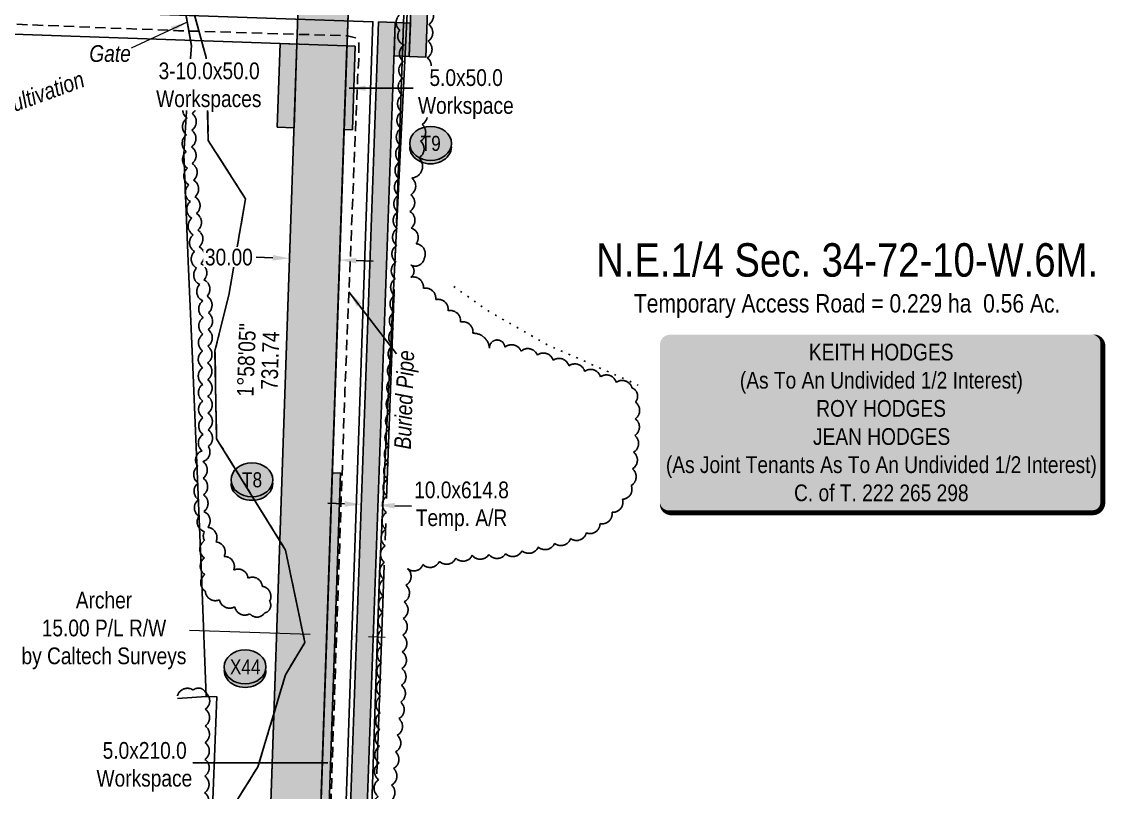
# Model space of a CAD drawing. Extents: x 338216 to 346362, y 6125251 to 6136161.
# Drawn here: x 344257 to 344907, y 6128793 to 6129254 of the extents above; entities that cross this region are included whole.
import ezdxf
from ezdxf.enums import TextEntityAlignment as Align

# ---------------------------------------------------------------- set-up
doc = ezdxf.new("R2010")
doc.units = 0
doc.header["$LTSCALE"] = 5
doc.header["$PDSIZE"] = 0.5
for name, pattern in [('0', [1, 1, 0]), ('foc-QUARTERLINE', [33, 25, -3, 2, -3]), ('foc-TOPO', [1, 0.2, -0.8]), ('foc-TOPO-ephemeral', [6.25, 3.125, -0.625, 0.625, -0.625, 0.625, -0.625]), ('UG_PIPE', [1.875, 1.25, -0.625])]:
    doc.linetypes.add(name, pattern=pattern)
doc.layers.get('Defpoints').update_dxf_attribs({"color": 9})
for name, color, linetype in [('AS-FENCE', 48, 'foc-FENCE'), ('AS-OWNER', 7, 'Continuous'), ('AS-PIPE-UG', 44, 'UG_PIPE'), ('AS-PIPE-UG-T', 44, 'Continuous'), ('C-SYMBOL', 7, 'Continuous'), ('F-RW', 190, 'Continuous'), ('L-AREAWORK', 5, 'Continuous'), ('L-BD1', 253, 'Continuous'), ('L-QSEC', 8, 'foc-QUARTERLINE'), ('P-CROSSINGS', 250, 'Continuous'), ('P-IOP5', 10, 'Continuous'), ('P-IOP5-H', 21, 'Continuous'), ('P-LTO', 14, 'Continuous'), ('P-PROPOSED', 10, 'Continuous'), ('P-PROPOSED-H', 21, 'Continuous'), ('P-TEMP-BLUE', 146, 'Continuous'), ('P-TEMP-BLUE-T', 146, 'Continuous'), ('P-TXT', 4, 'Continuous'), ('T-BUSH', 110, '0'), ('T-DRAW', 143, 'foc-TOPO-ephemeral'), ('T-GENERAL', 48, 'foc-TOPO')]:
    doc.layers.add(name, color=color, linetype=linetype)
doc.layers.add('F-RW-T', color=190, linetype='Continuous', lineweight=9)
doc.layers.add('T-TEXT', color=48, linetype='Continuous', lineweight=18)
doc.layers.add('P-TEMP-BLUE-H1', color=7, linetype='Continuous', true_color=0x99e6ff)
doc.layers.add('P-TEMP-BLUE-H2', color=7, linetype='Continuous', true_color=0x99e6ff)
doc.styles.add('100L', font='ARIALN.TTF', dxfattribs={"height": 11})
doc.styles.add('175L', font='ARIALN.TTF', dxfattribs={"height": 20})
doc.styles.add('80', font='ARIALN.TTF', dxfattribs={"height": 10})
doc.styles.add('80CG', font='ARIALN.TTF', dxfattribs={"height": 10})
doc.styles.add('80L', font='ARIALN.TTF', dxfattribs={"height": 10})
doc.styles.add('80LS', font='ARIALNI.TTF', dxfattribs={"height": 10})
doc.styles.add('Crossing', font='ARIALN.TTF', dxfattribs={"height": 10})
doc.styles.add('foc-LtypeFont', font='ARIALN.TTF', dxfattribs={"height": 7.35})
doc.linetypes.add('foc-FENCE', pattern='A,10,-1,["X",foc-LtypeFont,S=0.2,R=0,X=-0.625,Y=-0.75],-1.24', length=12.24)
doc.linetypes.add('foc-TOPO-flowdirection-NOLINE', pattern='A,0,[">",foc-LtypeFont,S=0.3,R=0,X=0,Y=-0.945],-20,[">",foc-LtypeFont,S=0.3,R=0,X=0,Y=-0.945],0', length=20)
doc.dimstyles.new('Compass 5 000', dxfattribs={"dimscale": 5, "dimtxt": 9, "dimasz": 2, "dimexe": 0.2, "dimexo": 0.0625, "dimgap": 0.5, "dimtad": 0, "dimtih": 1, "dimtoh": 1, "dimzin": 0, "dimdsep": 46, "dimtxsty": '80CG', "dimcen": 0.1, "dimse1": 1, "dimse2": 1, "dimclrd": 256, "dimclrt": 256, "dimaunit": 1, "dimadec": 4, "dimazin": 0, "dimtfac": 0.06, "dimtofl": 0, "dimtmove": 0, "dimatfit": 1, "dimfxl": 0.2, "dimtolj": 1, "dimtzin": 0, "dimlwd": -1, "dimarcsym": 0})

# ---------------------------------------------------------------- blocks, each defined once
blk = doc.blocks.new('*U67')
h = blk.add_hatch(color=59)
edge = h.paths.add_edge_path()
edge.add_line((-126.5, -54), (126.5, -54))
edge.add_arc((126.5, -48), 6, 270, 360)
edge.add_line((132.5, -48), (132.5, 46.5))
edge.add_arc((126.5, 46.5), 6, 0, 90)
edge.add_line((126.5, 52.5), (-126.5, 52.5))
edge.add_arc((-126.5, 46.5), 6, 90, 180)
edge.add_line((-132.5, 46.5), (-132.5, -48))
edge.add_arc((-126.5, -48), 6, 180, 270)
at = {"color": 1, "flags": 128}
blk.add_lwpolyline([(-126.5, -54, 3, 3, 0), (126.5, -54, 3, 3, 0.414214), (132.5, -48, 3, 3, 0), (132.5, 46.5, 3, 0, 0.414214), (126.5, 52.5, 0, 0, 0), (-126.5, 52.5, 0, 0, 0.414214), (-132.5, 46.5, 0, 0, 0), (-132.5, -48, 0, 3, 0.414214)], format="xyseb", close=True, dxfattribs=at)
blk.add_lwpolyline([(-46.72, -30.68, 0, 7.5, 0), (0, 0, 0, 0, 0)], format="xyseb", dxfattribs=at)
at = {"color": 1, "style": '80'}
blk.add_attdef('ENTER_TEXT_001', (-35.99, -5), '', height=10, dxfattribs=at)
blk = doc.blocks.new('*D80')
at = {"layer": 'Defpoints', "color": 0, "transparency": 16777216}
for p in [(344442.09, 6128974.51), (344457.07, 6128973.99), (344454.07, 6128886.57)]:
    blk.add_point(p, dxfattribs=at)
at = {"layer": 'F-RW-T', "transparency": 16777216}
for p, q in [((344429.09, 6128887.43), (344357.03, 6128889.9)), ((344464.07, 6128886.22), (344474.06, 6128885.88))]:
    blk.add_line(p, q, dxfattribs=at)
for points in [[(344429.15, 6128889.09), (344429.03, 6128885.76), (344439.08, 6128887.08)], [(344464.12, 6128887.89), (344464.01, 6128884.56), (344454.07, 6128886.57)]]:
    blk.add_solid(points, dxfattribs=at)
at = {"layer": 'F-RW-T', "transparency": 16777216, "insert": (344305.77, 6128889.9), "char_height": 10, "attachment_point": 5, "style": '80CG'}
blk.add_mtext('\\A1;Archer\\P15.00 P/L R/W\\Pby Caltech Surveys', dxfattribs=at)
blk = doc.blocks.new('xing2')
h = blk.add_hatch(color=50)
h.dxf.hatch_style = 1
edge = h.paths.add_edge_path()
edge.add_ellipse((0, 0), major_axis=(-12.5, 0), ratio=0.816297, start_angle=0, end_angle=360)
h = blk.add_hatch(color=250)
h.dxf.hatch_style = 1
edge = h.paths.add_edge_path()
edge.add_ellipse((0, -2.05), major_axis=(-12.5, 0), ratio=0.816297, start_angle=0, end_angle=180)
edge.add_line((12.5, -2.05), (12.5, 0))
edge.add_ellipse((0, 0), major_axis=(-12.5, 0), ratio=0.816297, start_angle=0, end_angle=180, ccw=False)
edge.add_line((-12.5, 0), (-12.5, -2.05))
at = {"color": 250}
blk.add_ellipse((0, 0), major_axis=(-12.5, 0), ratio=0.816297, dxfattribs=at)
blk.add_ellipse((0, -2.05), major_axis=(-12.5, 0), ratio=0.816297, start_param=0, end_param=3.141593, dxfattribs=at)
at = {"color": 250, "style": 'Crossing'}
blk.add_attdef('CROSSING', text='', height=9, dxfattribs=at).set_placement((0.09, 0.02), align=Align.MIDDLE_CENTER)
at = {"color": 250, "style": 'Crossing', "flags": 1}
for tag, p in [('OWNER', (0.09, -12.49)), ('DESCRIPTION', (0.09, -25.77)), ('LOCATION', (0.09, -39.3)), ('DWG_REF', (0.09, -52.84))]:
    blk.add_attdef(tag, text='', height=9, dxfattribs=at).set_placement(p, align=Align.MIDDLE_CENTER)
blk = doc.blocks.new('*D154')
at = {"layer": 'Defpoints', "color": 0, "transparency": 16777216}
for p in [(344416.63, 6129106.82), (344446.61, 6129105.79), (344446.81, 6129111.56)]:
    blk.add_point(p, dxfattribs=at)
at = {"layer": 'P-TXT', "transparency": 16777216}
for p, q in [((344406.84, 6129112.94), (344396.84, 6129113.28)), ((344456.8, 6129111.22), (344466.79, 6129110.88))]:
    blk.add_line(p, q, dxfattribs=at)
for points in [[(344406.89, 6129114.6), (344406.78, 6129111.27), (344416.83, 6129112.59)], [(344456.86, 6129112.88), (344456.74, 6129109.55), (344446.81, 6129111.56)]]:
    blk.add_solid(points, dxfattribs=at)
at = {"layer": 'P-TXT', "transparency": 16777216, "insert": (344380.52, 6129113.28), "char_height": 10, "attachment_point": 5, "style": '80CG', "bg_fill": 3, "box_fill_scale": 1.1, "bg_fill_color": 256, "bg_fill_true_color": 13158600, "bg_fill_transparency": 0}
blk.add_mtext('\\A1;30.00', dxfattribs=at)
blk = doc.blocks.new('Well_proximity')
h = blk.add_hatch(color=191)
h.dxf.hatch_style = 1
edge = h.paths.add_edge_path()
edge.add_ellipse((0, 0), major_axis=(-12.5, 0), ratio=0.816297, start_angle=0, end_angle=360)
h = blk.add_hatch(color=250)
h.dxf.hatch_style = 1
edge = h.paths.add_edge_path()
edge.add_ellipse((0, -2.05), major_axis=(-12.5, 0), ratio=0.816297, start_angle=0, end_angle=180)
edge.add_line((12.5, -2.05), (12.5, 0))
edge.add_ellipse((0, 0), major_axis=(-12.5, 0), ratio=0.816297, start_angle=0, end_angle=180, ccw=False)
edge.add_line((-12.5, 0), (-12.5, -2.05))
at = {"color": 250}
blk.add_ellipse((0, 0), major_axis=(-12.5, 0), ratio=0.816297, dxfattribs=at)
blk.add_ellipse((0, -2.05), major_axis=(-12.5, 0), ratio=0.816297, start_param=0, end_param=3.141593, dxfattribs=at)
at = {"color": 250, "style": '80L'}
blk.add_attdef('CROSSING', text='', height=9, dxfattribs=at).set_placement((0.09, 0.02), align=Align.MIDDLE_CENTER)
blk = doc.blocks.new('*D296')
at = {"layer": 'Defpoints', "color": 0, "transparency": 16777216}
for p in [(344469.8, 6128964.92), (344459.56, 6128958.46), (344469.55, 6128958.1)]:
    blk.add_point(p, dxfattribs=at)
at = {"layer": 'P-TEMP-BLUE-T', "transparency": 16777216}
for p, q in [((344449.82, 6128965.64), (344439.82, 6128966)), ((344479.79, 6128964.56), (344489.79, 6128964.21))]:
    blk.add_line(p, q, dxfattribs=at)
for points in [[(344449.88, 6128967.31), (344449.76, 6128963.98), (344459.81, 6128965.28)], [(344479.85, 6128966.23), (344479.73, 6128962.9), (344469.8, 6128964.92)]]:
    blk.add_solid(points, dxfattribs=at)
at = {"layer": 'P-TEMP-BLUE-T', "transparency": 16777216, "insert": (344519.76, 6128964.21), "char_height": 10, "attachment_point": 5, "style": '80CG'}
blk.add_mtext('\\A1;10.0x614.8\\PTemp. A/R', dxfattribs=at)

msp = doc.modelspace()

# ---------------------------------------------------------------- hatches: boundary and pattern name
at = {"layer": 'P-IOP5-H'}
h = msp.add_hatch(color=256, dxfattribs=at)
h.dxf.hatch_style = 1
h.paths.add_polyline_path([(344430.615, 6128640.332), (344457.25, 6129415.551), (343949.752, 6129433.439), (343823.648, 6129315.922), (343682.686, 6129320.891), (343681.583, 6129290.918), (343835.007, 6129285.51), (343961.111, 6129403.027), (344426.246, 6129386.632), (344400.64, 6128641.392)])
at = {"layer": 'P-PROPOSED-H'}
h = msp.add_hatch(color=256, dxfattribs=at)
h.dxf.hatch_style = 1
h.paths.add_polyline_path([(344871.64, 6127591.145), (344991.224, 6127586.964), (344994.778, 6127586.84), (344960.041, 6127618.066), (344902.61, 6127620.074), (344391.164, 6127637.956), (344393.341, 6127699.818), (344394.515, 6127733.187), (344406.994, 6127952.852), (344457.25, 6129415.551), (343949.752, 6129433.439), (343823.648, 6129315.922), (343682.686, 6129320.891), (343681.583, 6129290.918), (343835.007, 6129285.51), (343961.111, 6129403.027), (344426.246, 6129386.632), (344377.029, 6127954.217), (344370.412, 6127837.732), (344364.552, 6127734.565), (344363.366, 6127700.873), (344360.134, 6127609.03), (344871.587, 6127591.147)])
at = {"layer": 'P-TEMP-BLUE-H1'}
h = msp.add_hatch(color=256, dxfattribs=at)
h.dxf.hatch_style = 1
h.paths.add_polyline_path([(344480.128, 6129253.665), (344470.136, 6129254.014), (344448.07, 6128639.715), (344458.061, 6128639.362)])
h = msp.add_hatch(color=256, dxfattribs=at)
h.dxf.hatch_style = 1
h.paths.add_polyline_path([(344479.41, 6129233.682), (344484.406, 6129233.507), (344485.124, 6129253.49), (344480.128, 6129253.665)])
h = msp.add_hatch(color=256, dxfattribs=at)
h.dxf.hatch_style = 1
h.paths.add_polyline_path([(344421.233, 6129240.732), (344411.241, 6129241.076), (344409.524, 6129191.123), (344419.516, 6129190.773)])
h = msp.add_hatch(color=256, dxfattribs=at)
h.dxf.hatch_style = 1
h.paths.add_polyline_path([(344456.204, 6129239.512), (344451.208, 6129239.684), (344449.491, 6129189.73), (344454.487, 6129189.556)])
h = msp.add_hatch(color=256, dxfattribs=at)
h.dxf.hatch_style = 1
h.paths.add_polyline_path([(344440.219, 6128774.28), (344435.223, 6128774.452), (344442.433, 6128984.296), (344447.429, 6128984.125)])
at = {"layer": 'P-TEMP-BLUE-H2'}
h = msp.add_hatch(color=256, dxfattribs=at)
h.dxf.hatch_style = 1
h.paths.add_polyline_path([(344488.422, 6129233.366), (344498.414, 6129233.016), (344505.995, 6129443.739), (344492.02, 6129444.239), (344491.261, 6129424.339), (344494.998, 6129416.139), (344489.249, 6129256.34)])
h = msp.add_hatch(color=256, dxfattribs=at)
h.dxf.hatch_style = 1
h.paths.add_polyline_path([(344489.141, 6129253.349), (344485.124, 6129253.49), (344484.406, 6129233.507), (344488.422, 6129233.366)])

# ---------------------------------------------------------------- linework, layer by layer
at = {"layer": 'AS-FENCE', "flags": 128}
for points in [[(344356.246, 6129110.722), (344353.616, 6129174.842), (344355.76, 6129210.06), (344356.674, 6129222.066), (344358.088, 6129239.938), (344354.128, 6129262.228), (344337.974, 6129308.892), (344353.232, 6129422.286), (344347.243, 6129449.361)], [(344482.09, 6129444.574), (344489.062, 6129429.962), (344495.024, 6129416.864), (344470.614, 6128923.982), (344461.045, 6128635.523), (344462.445, 6128633.562), (344460.129, 6128524.415), (344451.124, 6128302.811), (344449.695, 6128302.313), (344440.024, 6128080.124), (344439.896, 6128070.64), (344438.974, 6128042.948), (344434.174, 6127968.429)], [(344367.005, 6128850.423), (344364.295, 6128918.259), (344358.665, 6129052.477), (344356.246, 6129110.722)], [(344349.789, 6128849.304), (344367.005, 6128850.423), (344373.298, 6128850.223), (344369.232, 6128747.542)]]:
    msp.add_lwpolyline(points, dxfattribs=at)
at = {"layer": 'AS-FENCE', "const_width": 1, "flags": 128}
msp.add_lwpolyline([(344358.088, 6129239.938), (344354.128, 6129262.228)], dxfattribs=at)
at = {"layer": 'AS-PIPE-UG', "flags": 128}
msp.add_lwpolyline([(344405.038, 6127718.082), (344405.476, 6127738.471), (344406.052, 6127766.907), (344406.288, 6127782.934), (344410.798, 6127810.672), (344411.282, 6127840.075), (344410.502, 6127905.33), (344412.628, 6127973.824), (344415.318, 6128043.667), (344419.114, 6128148.511), (344421.765, 6128222.239), (344427.163, 6128335.496), (344429.879, 6128436.013), (344438.374, 6128641.044), (344441.078, 6128772.75), (344450.006, 6129034.047), (344457.579, 6129220.59), (344458.242, 6129231.349), (344458.385, 6129241.194), (344456.272, 6129244.613), (344451.499, 6129245.731), (344350.392, 6129248.815), (344191.012, 6129255.083), (344105.312, 6129260.11)], dxfattribs=at)
at = {"layer": 'F-RW', "flags": 128}
msp.add_lwpolyline([(344400.075, 6127751.482), (344451.208, 6129239.684), (344069.114, 6129253.05), (344071.797, 6129328.991), (344014.934, 6129331.003), (344015.464, 6129345.99), (344087.314, 6129343.448), (344084.631, 6129267.512), (344466.703, 6129254.135), (344414.734, 6127739.181), (344413.324, 6127699.115), (344398.337, 6127699.642), (344399.747, 6127739.709)], close=True, dxfattribs=at)
at = {"layer": 'L-QSEC'}
msp.add_line((344463.057, 6128639.186), (344491.976, 6129444.24), dxfattribs=at)
at = {"layer": 'P-TEMP-BLUE', "flags": 128}
for points in [[(344488.422, 6129233.366), (344498.414, 6129233.016), (344505.995, 6129443.739), (344492.02, 6129444.239), (344491.261, 6129424.339), (344494.998, 6129416.139), (344489.249, 6129256.34)], [(344479.41, 6129233.682), (344484.406, 6129233.507), (344485.124, 6129253.49), (344480.128, 6129253.665)], [(344489.141, 6129253.349), (344485.124, 6129253.49), (344484.406, 6129233.507), (344488.422, 6129233.366), (344489.141, 6129253.349)], [(344421.233, 6129240.732), (344411.241, 6129241.076), (344409.524, 6129191.123), (344419.516, 6129190.773)], [(344456.204, 6129239.512), (344451.208, 6129239.684), (344449.491, 6129189.73), (344454.487, 6129189.556)], [(344440.219, 6128774.28), (344435.223, 6128774.452), (344442.433, 6128984.296), (344447.429, 6128984.125)]]:
    msp.add_lwpolyline(points, close=True, dxfattribs=at)
at = {"layer": 'T-BUSH', "flags": 128}
for points in [[(344185.692, 6127995.615, -0.5205671), (344193.893, 6127989.897, -0.5205671), (344202.095, 6127984.179, -0.5205671), (344210.424, 6127979.041, -0.5205671), (344220.265, 6127980.801, -0.5205671), (344230.107, 6127982.56, -0.5205671), (344239.949, 6127984.32, -0.5205671), (344249.79, 6127986.079, -0.5205671), (344259.737, 6127986.164, -0.5205671), (344269.722, 6127985.649, -0.5205671), (344279.707, 6127985.135, -0.5205671), (344289.674, 6127984.408, -0.5205671), (344299.613, 6127983.328, -0.5205671), (344309.553, 6127982.249, -0.5205671), (344319.339, 6127980.724, -0.5205671), (344326.15, 6127974.318, -0.5205671), (344327.882, 6127964.471, -0.5205671), (344329.614, 6127954.624, -0.5205671), (344331.346, 6127944.778, -0.5205671), (344334.415, 6127935.323, -0.5205671), (344338.271, 6127926.098, -0.5205671), (344342.955, 6127917.43, -0.5205671), (344350.028, 6127910.364, -0.5205671), (344357.102, 6127903.299, -0.5205671), (344364.175, 6127896.233, -0.5205671), (344371.249, 6127889.168, -0.5205671), (344378.322, 6127882.102, -0.5205671), (344385.396, 6127875.037, -0.5205671), (344392.469, 6127867.971, -0.5205671), (344398.33, 6127860.177, -0.5205671), (344401.246, 6127850.614, -0.5205671), (344404.162, 6127841.051, -0.5205671), (344414.043, 6127840.813, -0.5205671), (344418.282, 6127846.875, -0.5205671), (344418.846, 6127856.857, -0.5205671), (344418.441, 6127866.834, -0.5205671), (344420.699, 6127875.957, -0.5205671), (344426.63, 6127884.006, -0.5205671), (344431.542, 6127892.703, -0.5205671), (344435.481, 6127901.709, -0.5205671), (344435.733, 6127911.704, -0.5205671), (344435.985, 6127921.698, -0.5205671), (344436.237, 6127931.693, -0.5205671), (344436.489, 6127941.687, -0.5205671), (344436.742, 6127951.682, -0.5205671), (344436.997, 6127961.677, -0.5205671), (344437.442, 6127971.661, -0.5205671), (344438.241, 6127981.627, -0.5205671), (344439.039, 6127991.593, -0.5205671), (344439.838, 6128001.559, -0.5205671), (344440.637, 6128011.525, -0.5205671), (344441.435, 6128021.49, -0.5205671), (344442.234, 6128031.456, -0.5205671), (344443.033, 6128041.422, -0.5205671), (344443.113, 6128051.413, -0.5205671), (344443, 6128061.41, -0.5205671), (344442.906, 6128071.407, -0.5205671), (344443.092, 6128081.402, -0.5205671), (344443.602, 6128091.387, -0.5205671), (344444.111, 6128101.372, -0.5205671), (344444.621, 6128111.357, -0.5205671), (344445.13, 6128121.341, -0.5205671), (344445.639, 6128131.326, -0.5205671), (344446.149, 6128141.311, -0.5205671), (344446.658, 6128151.296, -0.5205671), (344447.163, 6128161.281, -0.5205671), (344447.675, 6128171.265, -0.5205671), (344448.276, 6128181.245, -0.5205671), (344448.475, 6128191.239, -0.5205671), (344448.59, 6128201.236, -0.5205671), (344448.704, 6128211.233, -0.5205671), (344448.819, 6128221.231, -0.5205671), (344448.934, 6128231.228, -0.5205671), (344449.128, 6128241.223, -0.5205671), (344449.365, 6128251.218, -0.5205671), (344449.602, 6128261.213, -0.5205671), (344449.839, 6128271.208, -0.5205671), (344450.076, 6128281.203, -0.5205671), (344450.313, 6128291.198, -0.5205671), (344450.55, 6128301.193, -0.5205671), (344450.802, 6128311.188, -0.5205671), (344451.295, 6128321.174, -0.5205671), (344451.788, 6128331.159, -0.5205671), (344452.281, 6128341.145, -0.5205671), (344452.774, 6128351.13, -0.5205671), (344453.266, 6128361.116, -0.5205671), (344453.759, 6128371.102, -0.5205671), (344454.252, 6128381.087, -0.5205671), (344454.745, 6128391.073, -0.5205671), (344455.238, 6128401.059, -0.5205671), (344455.731, 6128411.044, -0.5205671), (344456.212, 6128421.03, -0.5205671), (344456.591, 6128431.021, -0.5205671), (344456.97, 6128441.012, -0.5205671), (344457.349, 6128451.002, -0.5205671), (344457.728, 6128460.993, -0.5205671), (344458.107, 6128470.984, -0.5205671), (344458.485, 6128480.974, -0.5205671), (344458.864, 6128490.965, -0.5205671), (344459.243, 6128500.955, -0.5205671), (344459.622, 6128510.946, -0.5205671), (344460.001, 6128520.937, -0.5205671), (344460.38, 6128530.927, -0.5205671), (344460.759, 6128540.918, -0.5205671), (344461.138, 6128550.909, -0.5205671), (344461.516, 6128560.899, -0.5205671), (344461.895, 6128570.89, -0.5205671), (344462.274, 6128580.88, -0.5205671), (344462.653, 6128590.871, -0.5205671), (344463.032, 6128600.862, -0.5205671), (344463.411, 6128610.852, -0.5205671), (344463.79, 6128620.843, -0.5205671), (344464.168, 6128630.833, -0.5205671), (344464.031, 6128640.791, -0.5205671), (344464.449, 6128650.78, -0.5205671), (344464.866, 6128660.769, -0.5205671), (344465.283, 6128670.758, -0.5205671), (344465.7, 6128680.747, -0.5205671), (344466.117, 6128690.736, -0.5205671), (344466.536, 6128700.725, -0.5205671), (344466.955, 6128710.714, -0.5205671), (344467.374, 6128720.703, -0.5205671), (344467.793, 6128730.692, -0.5205671), (344468.213, 6128740.681, -0.5205671), (344468.632, 6128750.67, -0.5205671), (344469.051, 6128760.659, -0.5205671), (344469.412, 6128770.65, -0.5205671), (344469.654, 6128780.645, -0.5205671), (344469.896, 6128790.64, -0.5205671), (344470.138, 6128800.635, -0.5205671), (344470.38, 6128810.63, -0.5205671), (344470.622, 6128820.624, -0.5205671), (344470.864, 6128830.619, -0.5205671), (344471.106, 6128840.614, -0.5205671), (344471.349, 6128850.609, -0.5205671), (344471.591, 6128860.604, -0.5205671), (344471.833, 6128870.599, -0.5205671), (344472.075, 6128880.594, -0.5205671), (344472.317, 6128890.589, -0.5205671), (344472.559, 6128900.583, -0.5205671), (344472.903, 6128910.575, -0.5205671), (344473.287, 6128920.566, -0.5205671), (344473.67, 6128930.556, -0.5205671), (344474.054, 6128940.546, -0.5205671), (344474.438, 6128950.537, -0.5205671), (344474.822, 6128960.527, -0.5205671), (344475.205, 6128970.518, -0.5205671), (344475.589, 6128980.508, -0.5205671), (344475.973, 6128990.499, -0.5205671), (344476.357, 6129000.489, -0.5205671), (344476.74, 6129010.479, -0.5205671), (344477.124, 6129020.47, -0.5205671), (344477.508, 6129030.46, -0.5205671), (344477.885, 6129040.451, -0.5205671), (344478.261, 6129050.442, -0.5205671), (344478.637, 6129060.432, -0.5205671), (344479.013, 6129070.423, -0.5205671), (344479.389, 6129080.414, -0.5205671), (344479.765, 6129090.405, -0.5205671), (344480.141, 6129100.395, -0.5205671), (344480.517, 6129110.386, -0.5205671), (344480.893, 6129120.377, -0.5205671), (344481.269, 6129130.368, -0.5205671), (344481.645, 6129140.358, -0.5205671), (344482.021, 6129150.349, -0.5205671), (344482.397, 6129160.34, -0.5205671), (344482.773, 6129170.33, -0.5205671), (344483.149, 6129180.321, -0.5205671), (344483.525, 6129190.312, -0.5205671), (344483.901, 6129200.303, -0.5205671), (344484.277, 6129210.293, -0.5205671), (344484.653, 6129220.284, -0.5205671), (344485.028, 6129230.275, -0.5205671), (344485.404, 6129240.266, -0.5205671), (344482.836, 6129249.082, -0.5205671), (344483.7, 6129259.042, -0.5205671), (344484.563, 6129269.003, -0.5205671), (344485.427, 6129278.963, -0.5205671), (344486.29, 6129288.924, -0.5205671), (344487.154, 6129298.884, -0.5205671), (344488.017, 6129308.844, -0.5205671), (344488.88, 6129318.805, -0.5205671), (344489.692, 6129328.769, -0.5205671), (344490.36, 6129338.745, -0.5205671), (344491.029, 6129348.72, -0.5205671), (344491.697, 6129358.696, -0.5205671), (344492.366, 6129368.671, -0.5205671), (344493.035, 6129378.646, -0.5205671), (344493.703, 6129388.622, -0.5205671), (344494.372, 6129398.597, -0.5205671), (344495.04, 6129408.573, -0.5205671), (344495.462, 6129418.555, -0.5205671), (344495.5, 6129425.483, -0.5205671)], [(344492.501, 6129425.515, -0.5585027), (344500.916, 6129420.116, -0.5205671), (344505.033, 6129412.406, -0.5205671), (344504.898, 6129402.409, -0.5205671), (344504.763, 6129392.412, -0.5205671), (344504.628, 6129382.416, -0.5205671), (344504.493, 6129372.419, -0.5205671), (344504.358, 6129362.422, -0.5205671), (344504.223, 6129352.425, -0.5205671), (344504.085, 6129342.428, -0.5205671), (344503.648, 6129332.44, -0.5205671), (344503.211, 6129322.452, -0.5205671), (344502.774, 6129312.463, -0.5205671), (344502.337, 6129302.475, -0.5205671), (344501.9, 6129292.487, -0.5205671), (344501.463, 6129282.499, -0.5205671), (344501.026, 6129272.51, -0.5205671), (344500.589, 6129262.522, -0.5205671), (344500.152, 6129252.534, -0.5205671), (344499.715, 6129242.546, -0.5205671), (344499.278, 6129232.557, -0.5205671), (344498.841, 6129222.569, -0.5205671), (344498.1, 6129212.602, -0.5205671), (344497.136, 6129202.651, -0.5205671), (344496.172, 6129192.7, -0.5205671), (344495.207, 6129182.749, -0.5205671), (344494.243, 6129172.797, -0.6423241), (344490.052, 6129160.626)], [(344365.96, 6128943.598, -0.2395495), (344365.831, 6128949.127, -0.5205671), (344362.612, 6128958.225, -0.5205671), (344362.394, 6128968.22, -0.5205671), (344362.175, 6128978.215, -0.5205671), (344361.957, 6128988.211, -0.5205671), (344364.492, 6128997.415, -0.5205671), (344365.111, 6129007.206, -0.5205671), (344365.029, 6129017.203, -0.5205671), (344364.947, 6129027.201, -0.5205671), (344364.865, 6129037.198, -0.5205671), (344364.783, 6129047.196, -0.5205671), (344364.827, 6129057.193, -0.5205671), (344365.02, 6129067.188, -0.5205671), (344365.213, 6129077.184, -0.5205671), (344364.911, 6129087.139, -0.5205671), (344363.058, 6129096.964, -0.5205671), (344361.206, 6129106.788, -0.5205671), (344360.013, 6129116.703, -0.5205671), (344359.163, 6129126.665, -0.5205671), (344358.313, 6129136.626, -0.5205671), (344357.463, 6129146.588, -0.5205671), (344356.612, 6129156.55, -0.5205671), (344355.762, 6129166.511, -0.5205671), (344355.046, 6129176.477, -0.5205671), (344355.258, 6129186.472, -0.5205671), (344355.471, 6129196.468, -0.5205671), (344355.684, 6129206.464, -0.5205671), (344356.246, 6129216.442, -0.5205671), (344356.674, 6129222.066)], [(344365.631, 6128943.371, 0.5205671), (344365.893, 6128933.377, 0.5205671), (344366.155, 6128923.382, 0.5205671), (344366.417, 6128913.388, 0.5205671), (344374.927, 6128908.264, 0.5205671), (344384.02, 6128904.109, 0.5205671), (344393.114, 6128899.955, 0.5205671), (344401.766, 6128900.36, 0.5205671), (344404.93, 6128907.425, 0.5205671), (344400.502, 6128916.389, 0.5205671), (344392.011, 6128921.221, 0.5205671), (344383.45, 6128926.062, 0.5205671), (344377.719, 6128934.254, 0.5205671), (344372.763, 6128942.934, 0.5205671), (344367.856, 6128951.644, 0.5205671), (344365.551, 6128961.023, 0.5205671), (344365.333, 6128971.018, 0.5205671), (344365.114, 6128981.013, 0.5205671), (344364.896, 6128991.009, 0.5205671), (344368.17, 6129000.011, 0.5205671), (344368.088, 6129010.008, 0.5205671), (344368.006, 6129020.006, 0.5205671), (344367.924, 6129030.003, 0.5205671), (344367.842, 6129040.001, 0.5205671), (344367.76, 6129049.998, 0.5205671), (344367.881, 6129059.995, 0.5205671), (344368.074, 6129069.99, 0.5205671), (344368.267, 6129079.986, 0.5205671), (344367.443, 6129089.897, 0.5205671), (344365.591, 6129099.722, 0.5205671), (344363.739, 6129109.547, 0.5205671), (344362.785, 6129119.494, 0.5205671), (344361.935, 6129129.456, 0.5205671), (344361.085, 6129139.417, 0.5205671), (344360.235, 6129149.379, 0.5205671), (344359.384, 6129159.341, 0.5205671), (344358.534, 6129169.302, 0.5205671), (344358.105, 6129179.277, 0.5205671), (344358.318, 6129189.273, 0.5205671), (344358.531, 6129199.268, 0.5205671), (344358.743, 6129209.264, 0.5205671), (344359.665, 6129221.838, 0.5205671)], [(344490.052, 6129160.626, -0.5205671), (344489.451, 6129150.647, -0.5205671), (344488.849, 6129140.667, -0.5205671), (344489.682, 6129130.745, -0.5205671), (344492.628, 6129121.349, -0.5205671), (344497.488, 6129112.612, -0.5205671), (344489.403, 6129108.597, -0.5205671), (344489.492, 6129101.32, -0.5205671), (344496.91, 6129094.617, -0.5205671), (344504.329, 6129087.915, -0.5205671), (344511.748, 6129081.213, -0.5205671), (344519.166, 6129074.511, -0.5205671), (344526.585, 6129067.809, -0.3880132), (344536.528, 6129058.825, -0.5205671)], [(344536.528, 6129058.825, -1.0144115), (344545.671, 6129059.361, -0.5205671), (344555.399, 6129057.055, -0.5205671), (344565.127, 6129054.749, -0.5205671), (344574.603, 6129051.581, -0.5205671), (344584.04, 6129048.279, -0.5205671), (344593.477, 6129044.977, -0.5205671), (344602.914, 6129041.675, -0.5205671), (344612.351, 6129038.374, -0.5205671), (344621.787, 6129035.072, -0.5205671), (344623.814, 6129026.558, -0.5205671), (344623.73, 6129016.561, -0.5205671), (344623.492, 6129006.57, -0.5205671), (344622.769, 6128996.598, -0.5205671), (344622.046, 6128986.626, -0.5205671), (344621.322, 6128976.655, -0.5205671), (344616.149, 6128968.438, -0.5205671), (344609.871, 6128960.658, -0.5205671), (344602.674, 6128953.833, -0.5205671), (344594.426, 6128948.286, -0.5205671), (344585.024, 6128944.884, -0.5205671), (344575.455, 6128942.058, -0.5205671), (344565.699, 6128939.874, -0.5205671), (344555.942, 6128937.69, -0.5205671), (344546.138, 6128935.861, -0.5205671), (344536.152, 6128935.39, -0.5205671), (344526.165, 6128934.918, -0.5205671), (344516.332, 6128933.171, -0.5205671), (344506.518, 6128931.263, -0.5205671), (344496.703, 6128929.356, -0.5205671), (344487.45, 6128926.938, -0.5205671), (344486.468, 6128916.988, -0.5205671), (344485.487, 6128907.039, -0.5205671), (344484.845, 6128897.068, -0.5205671), (344484.584, 6128887.074, -0.5205671), (344484.324, 6128877.079, -0.5205671), (344484.064, 6128867.085, -0.5205671), (344483.803, 6128857.09, -0.5205671), (344483.341, 6128847.109, -0.5205671), (344482.34, 6128837.161, -0.5205671), (344481.339, 6128827.214, -0.5205671), (344480.283, 6128817.272, -0.5205671), (344479.069, 6128807.348, -0.5205671), (344477.855, 6128797.425, -0.5205671), (344476.641, 6128787.501, -0.5205671), (344475.678, 6128777.563, -0.5205671), (344475.749, 6128767.565, -0.5205671), (344475.82, 6128757.567, -0.5205671), (344475.891, 6128747.57, -0.5205671), (344475.834, 6128737.573, -0.5205671), (344475.676, 6128727.576, -0.5205671), (344475.519, 6128717.58, -0.5205671), (344475.361, 6128707.583, -0.5205671), (344475.203, 6128697.587, -0.5205671), (344475.046, 6128687.59, -0.5205671), (344474.888, 6128677.594, -0.5205671), (344473.997, 6128667.646, -0.5205671), (344472.82, 6128657.718, -0.5205671), (344472.262, 6128648.082, -0.5205671), (344480.685, 6128642.698, -0.5205671), (344489.429, 6128638.303, -0.5205671), (344499.411, 6128637.747, -0.5205671), (344509.394, 6128637.191, -0.5205671), (344519.376, 6128636.635, -0.5205671), (344529.358, 6128636.079, -0.5205671), (344539.341, 6128635.523, -0.5205671), (344549.323, 6128634.967, -0.5205671), (344559.305, 6128634.411, -0.5205671), (344569.288, 6128633.855, -0.5205671), (344579.28, 6128633.54, -0.5205671), (344589.274, 6128633.249, -0.5205671), (344599.267, 6128632.957, -0.5205671), (344609.261, 6128632.666, -0.5205671), (344619.254, 6128632.375, -0.5205671), (344629.248, 6128632.083, -0.5205671), (344639.241, 6128631.792, -0.5205671), (344649.235, 6128631.5, -0.5205671), (344659.229, 6128631.209, -0.5205671), (344669.222, 6128630.917, -0.5205671), (344679.216, 6128630.626, -0.5205671), (344689.209, 6128630.334, -0.5205671), (344699.203, 6128630.043, -0.5205671), (344709.196, 6128629.752, -0.5205671), (344719.19, 6128629.46, -0.5205671), (344729.183, 6128629.169, -0.5205671), (344739.177, 6128628.877, -0.5205671), (344749.17, 6128628.586, -0.5205671), (344759.164, 6128628.294, -0.5205671), (344769.158, 6128628.003, -0.5205671), (344779.151, 6128627.712, -0.5205671), (344789.145, 6128627.42, -0.5205671), (344799.138, 6128627.129, -0.5205671), (344809.132, 6128626.837, -0.5205671), (344819.125, 6128626.546, -0.5205671), (344829.119, 6128626.254, -0.5205671), (344839.113, 6128626, -0.5205671), (344849.11, 6128625.857, -0.5205671), (344859.107, 6128625.713, -0.5205671), (344869.104, 6128625.569, -0.5205671), (344879.1, 6128625.426, -0.5205671), (344889.097, 6128625.282, -0.5205671), (344899.094, 6128625.138, -0.5205671), (344909.091, 6128624.995, -0.5205671), (344919.087, 6128624.851, -0.5205671), (344929.084, 6128624.707, -0.5205671), (344939.081, 6128624.564, -0.5205671), (344949.078, 6128624.42, -0.5205671), (344959.074, 6128624.276, -0.5205671), (344969.071, 6128624.133, -0.5205671), (344979.068, 6128623.989, -0.5205671), (344989.065, 6128623.845, -0.5205671), (344999.062, 6128623.702, -0.5205671), (345009.058, 6128623.558, -0.5205671), (345019.055, 6128623.414, -0.5205671), (345029.052, 6128623.271, -0.5205671), (345039.049, 6128623.127, -0.5205671), (345049.045, 6128622.955, -0.5205671), (345059.037, 6128622.626, -0.5205671), (345069.03, 6128622.297, -0.5205671), (345079.022, 6128621.967, -0.5205671), (345089.014, 6128621.638, -0.5205671), (345099.007, 6128621.309, -0.5205671), (345108.999, 6128620.98, -0.5205671), (345118.991, 6128620.651, -0.5205671), (345128.984, 6128620.321, -0.5205671), (345138.976, 6128619.992, -0.5205671), (345148.969, 6128619.663, -0.5205671), (345158.961, 6128619.334, -0.5205671), (345168.953, 6128619.005, -0.5205671), (345178.946, 6128618.675, -0.5205671), (345188.938, 6128618.346, -0.5205671), (345198.93, 6128618.017, -0.5205671), (345203.026, 6128612.597, -0.5205671), (345193.983, 6128611.776, -0.5205671), (345183.989, 6128612.051, -0.5205671), (345173.994, 6128612.325, -0.5205671), (345164, 6128612.599, -0.5205671), (345154.006, 6128612.874, -0.5205671), (345144.012, 6128613.148, -0.5205671), (345134.018, 6128613.423, -0.5205671), (345124.024, 6128613.697, -0.5205671), (345114.03, 6128613.972, -0.5205671), (345104.036, 6128614.246, -0.5205671), (345094.042, 6128614.521, -0.5205671), (345084.048, 6128614.795, -0.5205671), (345074.054, 6128615.07, -0.5205671), (345064.06, 6128615.344, -0.5205671), (345054.066, 6128615.619, -0.5205671), (345044.073, 6128615.909, -0.5205671), (345034.079, 6128616.217, -0.5205671), (345024.086, 6128616.525, -0.5205671), (345014.093, 6128616.834, -0.5205671), (345004.1, 6128617.142, -0.5205671), (344994.107, 6128617.451, -0.5205671), (344984.114, 6128617.759, -0.5205671), (344974.121, 6128618.068, -0.5205671), (344964.128, 6128618.376, -0.5205671), (344954.135, 6128618.684, -0.5205671), (344944.142, 6128618.993, -0.5205671), (344934.149, 6128619.301, -0.5205671), (344924.156, 6128619.61, -0.5205671), (344914.163, 6128619.918, -0.5205671), (344904.17, 6128620.227, -0.5205671), (344894.177, 6128620.535, -0.5205671), (344884.184, 6128620.843, -0.5205671), (344874.191, 6128621.152, -0.5205671), (344864.198, 6128621.46, -0.5205671), (344854.205, 6128621.769, -0.5205671), (344844.212, 6128622.077, -0.5205671), (344834.218, 6128622.374, -0.5205671), (344824.224, 6128622.639, -0.5205671), (344814.23, 6128622.903, -0.5205671), (344804.235, 6128623.168, -0.5205671), (344794.241, 6128623.433, -0.5205671), (344784.247, 6128623.698, -0.5205671), (344774.253, 6128623.963, -0.5205671), (344764.258, 6128624.228, -0.5205671), (344754.264, 6128624.492, -0.5205671), (344744.27, 6128624.757, -0.5205671), (344734.275, 6128625.022, -0.5205671), (344724.281, 6128625.287, -0.5205671), (344714.287, 6128625.552, -0.5205671), (344704.292, 6128625.817, -0.5205671), (344694.298, 6128626.081, -0.5205671), (344684.304, 6128626.346, -0.5205671), (344674.31, 6128626.611, -0.5205671), (344664.315, 6128626.876, -0.5205671), (344654.321, 6128627.141, -0.5205671), (344644.327, 6128627.406, -0.5205671), (344634.332, 6128627.67, -0.5205671), (344624.338, 6128627.935, -0.5205671), (344614.344, 6128628.2, -0.5205671), (344604.35, 6128628.465, -0.5205671), (344594.355, 6128628.73, -0.5205671), (344584.361, 6128628.995, -0.5205671), (344574.367, 6128629.259, -0.5205671), (344564.373, 6128629.536, -0.5205671), (344554.379, 6128629.823, -0.5205671), (344544.385, 6128630.11, -0.5205671), (344534.392, 6128630.396, -0.5205671), (344524.398, 6128630.683, -0.5205671), (344514.404, 6128630.97, -0.5205671), (344504.411, 6128631.256, -0.5205671), (344494.417, 6128631.543, -0.5205671), (344484.423, 6128631.829, -0.5205671), (344474.429, 6128632.116, -0.3525877), (344465.878, 6128629.641)], [(344318.691, 6128748.178, 0.5205671), (344328.683, 6128748.532, 0.5205671), (344338.674, 6128748.887, 0.5205671), (344348.666, 6128749.241, 0.5205671), (344358.657, 6128749.595, 0.5205671), (344365.704, 6128752.814, 0.5205671), (344365.784, 6128762.812, 0.5205671), (344365.864, 6128772.809, 0.5205671), (344365.944, 6128782.807, 0.5205671), (344366.024, 6128792.804, 0.5205671), (344366.104, 6128802.802, 0.5205671), (344366.184, 6128812.799, 0.5205671), (344366.265, 6128822.797, 0.5205671), (344366.345, 6128832.794, 0.5205671), (344366.425, 6128842.792, 0.5205671), (344366.505, 6128852.789, 0.5205671), (344359.228, 6128854.208, 0.5205671), (344349.73, 6128850.742, 0.5205671)]]:
    msp.add_lwpolyline(points, format="xyb", dxfattribs=at)
at = {"layer": 'T-DRAW', "flags": 128}
msp.add_lwpolyline([(344353.878, 6129450.311), (344352.585, 6129438.69), (344353.932, 6129426.844), (344354.155, 6129421.413), (344346.339, 6129347.065), (344343.274, 6129325.502), (344345.643, 6129310.489), (344366.966, 6129232.711), (344368.169, 6129183.169), (344390.521, 6129148.174), (344380.499, 6129090.494), (344372.222, 6129057.331), (344373.139, 6129004.686), (344414.457, 6128938.049), (344426.008, 6128882.746), (344414.384, 6128863.289), (344397.94, 6128808.401), (344371.569, 6128766.054), (344350.843, 6128747.665)], dxfattribs=at)
at = {"layer": 'T-DRAW', "linetype": 'foc-TOPO-flowdirection-NOLINE', "flags": 128}
msp.add_lwpolyline([(344353.878, 6129450.311), (344352.585, 6129438.69), (344353.932, 6129426.844), (344354.155, 6129421.413), (344346.339, 6129347.065), (344343.274, 6129325.502), (344345.643, 6129310.489), (344366.966, 6129232.711), (344368.169, 6129183.169), (344390.521, 6129148.174), (344380.499, 6129090.494), (344372.222, 6129057.331), (344373.139, 6129004.686), (344414.457, 6128938.049), (344426.008, 6128882.746), (344414.384, 6128863.289), (344397.94, 6128808.401), (344371.569, 6128766.054), (344350.843, 6128747.665)], dxfattribs=at)
at = {"layer": 'T-GENERAL', "flags": 128}
msp.add_lwpolyline([(344515.08, 6129095.728), (344535.694, 6129081.121), (344571.355, 6129060.753), (344615.367, 6129041.28), (344625.388, 6129036.762)], dxfattribs=at)

# ---------------------------------------------------------------- block references
at = {"layer": 'AS-OWNER'}
ref = msp.add_blockref('*U67', (344771.031, 6129014.393), dxfattribs=at)
ref.add_attrib('ENTER_TEXT_001', 'KEITH HODGES', (344727.624, 6129051.493), dxfattribs={"layer": '0', "color": 1, "height": 10, "style": '80'})
ref.add_attrib('ENTER_TEXT_002', '(As To An Undivided 1/2 Interest)', (344686.341, 6129034.656), dxfattribs={"layer": '0', "color": 1, "height": 10, "style": '80'})
ref.add_attrib('ENTER_TEXT_003', 'ROY HODGES', (344732.061, 6129017.812), dxfattribs={"layer": '0', "color": 1, "height": 10, "style": '80'})
ref.add_attrib('ENTER_TEXT_004', 'JEAN HODGES', (344730.12, 6129000.968), dxfattribs={"layer": '0', "color": 1, "height": 10, "style": '80'})
ref.add_attrib('ENTER_TEXT_005', '(As Joint Tenants As To An Undivided 1/2 Interest)', (344642.078, 6128984.131), dxfattribs={"layer": '0', "color": 1, "height": 10, "style": '80'})
ref.add_attrib('ENTER_TEXT_006', 'C. of T. 222 265 298', (344718.787, 6128967.287), dxfattribs={"layer": '0', "color": 1, "height": 10, "style": '80'})
at = {"layer": 'P-CROSSINGS'}
for name, p, xscale, yscale, zscale, values in [('Well_proximity', (344501.234, 6129181.379), 0.9995958905169131, 0.9995958905169131, 0.9995958905169131, {'CROSSING': 'T9'}), ('Well_proximity', (344394.322, 6128980.056), 0.9995958905169131, 0.9995958905169131, 0.9995958905169131, {'CROSSING': 'T8'}), ('xing2', (344390.236, 6128868.098), 0.99978011, 0.99978011, 0.99978011, {'CROSSING': 'X44'})]:
    msp.add_blockref(name, p, dxfattribs=dict(at, xscale=xscale, yscale=yscale, zscale=zscale)).add_auto_attribs(values)

# ---------------------------------------------------------------- texts
at = {"layer": 'AS-PIPE-UG-T', "insert": (344479.415, 6128998.528), "char_height": 9.9978, "attachment_point": 1, "rotation": 88.032183, "style": '80L'}
msp.add_mtext_dynamic_manual_height_columns('{\\fArial Narrow|b0|i1|c0|p34;Buried Pipe}', width=59.03588, gutter_width=50, heights=[0], dxfattribs=at)
at = {"layer": 'C-SYMBOL', "color": 3, "style": '175L'}
msp.add_text('N.E.1/4 Sec. 34-72-10-W.6M.', height=19.9956, dxfattribs=at).set_placement((344750.534, 6129095.638), align=Align.BOTTOM_CENTER)
at = {"layer": 'L-AREAWORK', "color": 5, "style": '100L'}
msp.add_text('Temporary Access Road = 0.229 ha  0.56 Ac.', height=10.99758, dxfattribs=at).set_placement((344750.534, 6129076.875), align=Align.BOTTOM_CENTER)
at = {"layer": 'L-BD1', "style": '80L'}
for s, p in [("1°58'05''", (344390.983, 6129051.825)), ('731.74', (344405.222, 6129051.336))]:
    msp.add_text(s, height=9.9978, rotation=88.0322, dxfattribs=at).set_placement(p, align=Align.MIDDLE)
at = {"layer": 'T-TEXT', "style": '80LS'}
msp.add_text('Cultivation', height=9.9978, rotation=20, dxfattribs=at).set_placement((344268.212, 6129211.189), align=Align.MIDDLE_CENTER)
at = {"layer": 'T-TEXT', "insert": (344297.01, 6129240.15), "char_height": 9.9978, "attachment_point": 1, "style": '80L'}
msp.add_mtext_dynamic_manual_height_columns('{\\fArial Narrow|b0|i1|c0|p34;Gate}', width=13.36475, gutter_width=50, heights=[0], dxfattribs=at)

# ---------------------------------------------------------------- dimensions: what is measured, and where the dimension line sits
at = {"layer": 'F-RW-T'}
dim = msp.add_linear_dim(base=(344454.071, 6128886.567), p1=(344442.087, 6128974.509), p2=(344457.075, 6128973.994), angle=358.032617, text='Archer\\P15.00 P/L R/W\\Pby Caltech Surveys', dimstyle='Compass 5 000', dxfattribs=at)
dim.commit()
dim.dimension.update_dxf_attribs({"geometry": '*D80', "text_midpoint": (344305.773, 6128889.9), "dimtype": 161})
at = {"layer": 'P-TEMP-BLUE-T'}
dim = msp.add_aligned_dim(p1=(344459.563, 6128958.457), p2=(344469.554, 6128958.098), distance=6.831, text='10.0x614.8\\PTemp. A/R', dimstyle='Compass 5 000', dxfattribs=at)
dim.commit()
dim.dimension.update_dxf_attribs({"geometry": '*D296', "text_midpoint": (344519.763, 6128964.205)})

# ---------------------------------------------------------------- leaders
at = {"layer": 'AS-PIPE-UG-T'}
msp.add_leader([(344452.378, 6129092.647), (344480.806, 6129055.365)], dimstyle='Compass 5 000', dxfattribs=at)
at = {"layer": 'P-TEMP-BLUE-T'}
msp.add_leader([(344452.487, 6129214.383), (344490.744, 6129214.383)], dimstyle='Compass 5 000', dxfattribs=at)
at = {"layer": 'T-TEXT'}
msp.add_leader([(344355.62, 6129253.827), (344322.141, 6129238.353)], dimstyle='Compass 5 000', dxfattribs=at)

# ---------------------------------------------------------------- next in the draw order: texts
at = {"layer": 'P-TEMP-BLUE-T', "char_height": 9.9978, "attachment_point": 1, "style": '80L', "bg_fill": 3, "box_fill_scale": 1.2, "bg_fill_color": 256, "bg_fill_transparency": 0}
for s, insert in [('\\pi-1.2935;3-10.0x50.0\\P\\pi-2.7632;Workspaces', (344339.766, 6129229.778)), ('\\pi6.9823;5.0x50.0\\P\\pi0.12842;Workspace', (344493.58, 6129225.726))]:
    msp.add_mtext_dynamic_manual_height_columns(s, width=56.88831, gutter_width=49.989, heights=[0], dxfattribs=dict(at, insert=insert))

# ---------------------------------------------------------------- next in the draw order: linework, layer by layer
at = {"layer": 'P-LTO', "flags": 128}
msp.add_lwpolyline([(344871.64, 6127591.145), (344871.64, 6127591.145), (344991.224, 6127586.964), (344994.778, 6127586.84), (344960.041, 6127618.066), (344902.61, 6127620.074), (344391.164, 6127637.956), (344393.341, 6127699.818), (344394.515, 6127733.187), (344406.994, 6127952.852), (344457.25, 6129415.551), (343949.752, 6129433.439), (343823.648, 6129315.922), (343682.686, 6129320.891), (343681.583, 6129290.918), (343835.007, 6129285.51), (343961.111, 6129403.027), (344426.246, 6129386.632), (344377.029, 6127954.217), (344370.412, 6127837.732), (344364.552, 6127734.565), (344363.366, 6127700.873), (344360.134, 6127609.03), (344871.587, 6127591.147)], close=True, dxfattribs=at)
at = {"layer": 'P-PROPOSED', "flags": 128}
msp.add_lwpolyline([(344871.64, 6127591.145), (344871.64, 6127591.145), (344991.224, 6127586.964), (344994.778, 6127586.84), (344960.041, 6127618.066), (344902.61, 6127620.074), (344391.164, 6127637.956), (344393.341, 6127699.818), (344394.515, 6127733.187), (344406.994, 6127952.852), (344457.25, 6129415.551), (343949.752, 6129433.439), (343823.648, 6129315.922), (343682.686, 6129320.891), (343681.583, 6129290.918), (343835.007, 6129285.51), (343961.111, 6129403.027), (344426.246, 6129386.632), (344377.029, 6127954.217), (344370.412, 6127837.732), (344364.552, 6127734.565), (344363.366, 6127700.873), (344360.134, 6127609.03), (344871.587, 6127591.147)], close=True, dxfattribs=at)

# ---------------------------------------------------------------- next in the draw order: texts
at = {"layer": 'P-TEMP-BLUE-T', "insert": (344301.185, 6128823.17), "char_height": 9.9978, "attachment_point": 1, "style": '80L', "bg_fill": 3, "box_fill_scale": 1.2, "bg_fill_color": 256, "bg_fill_transparency": 0}
msp.add_mtext_dynamic_manual_height_columns('\\pi3.7975;5.0x210.0\\P\\pi0.12842;Workspace', width=56.88831, gutter_width=49.989, heights=[0], dxfattribs=at)

# ---------------------------------------------------------------- next in the draw order: dimensions: what is measured, and where the dimension line sits
at = {"layer": 'P-TXT'}
dim = msp.add_linear_dim(base=(344446.806, 6129111.562), p1=(344416.632, 6129106.822), p2=(344446.607, 6129105.792), angle=358.032154, text='30.00', dimstyle='Compass 5 000', override={"dimtfill": 1}, dxfattribs=at)
dim.commit()
dim.dimension.update_dxf_attribs({"geometry": '*D154', "text_midpoint": (344380.518, 6129113.279), "dimtype": 161})

# ---------------------------------------------------------------- next in the draw order: linework, layer by layer
at = {"layer": 'P-IOP5', "flags": 128}
msp.add_lwpolyline([(344430.615, 6128640.332), (344457.25, 6129415.551), (343949.752, 6129433.439), (343823.648, 6129315.922), (343682.686, 6129320.891), (343681.583, 6129290.918), (343835.007, 6129285.51), (343961.111, 6129403.027), (344426.246, 6129386.632), (344400.64, 6128641.392)], close=True, dxfattribs=at)
at = {"layer": 'P-TEMP-BLUE', "flags": 128}
msp.add_lwpolyline([(344480.128, 6129253.665), (344470.136, 6129254.014), (344448.07, 6128639.715), (344458.061, 6128639.362), (344480.128, 6129253.665)], dxfattribs=at)

# ---------------------------------------------------------------- next in the draw order: leaders
at = {"layer": 'P-TEMP-BLUE-T'}
msp.add_leader([(344439.811, 6128810.765), (344358.954, 6128810.765)], dimstyle='Compass 5 000', dxfattribs=at)

doc.saveas('drawing.dxf')
